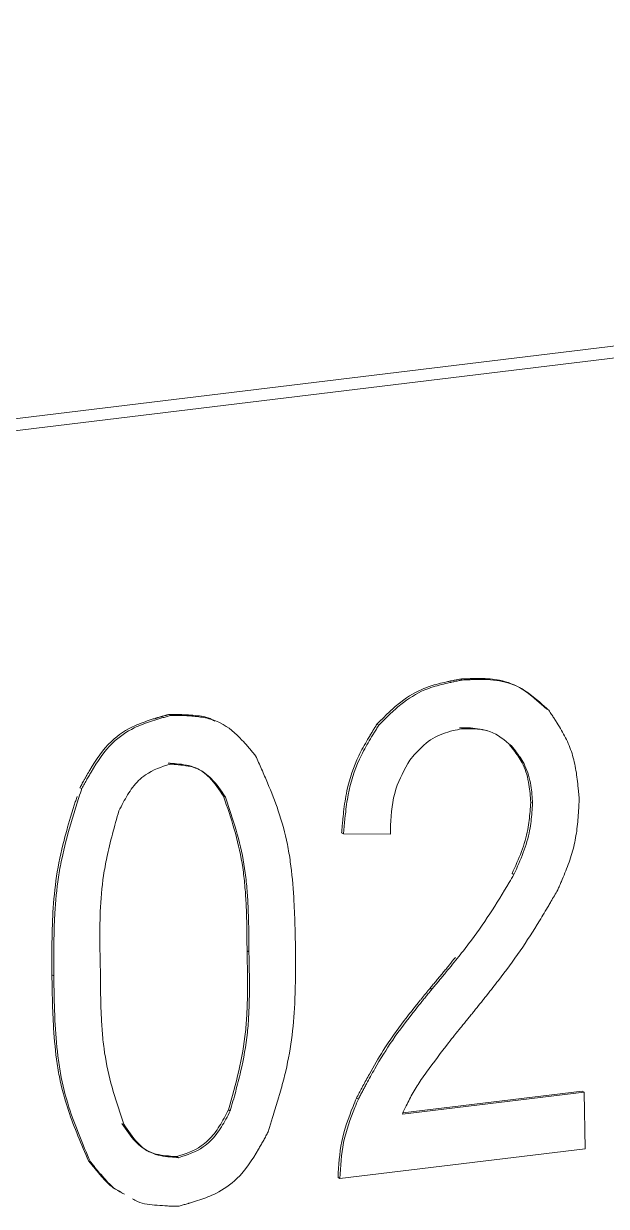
# Model space of a CAD drawing. Header units: millimetres. Extents: x -172 to 1209, y -709 to 1573.
# Drawn here: x 471.492 to 472.755, y 588.451 to 591.016 of the extents above; entities that cross this region are included whole.
import ezdxf

# ---------------------------------------------------------------- set-up
doc = ezdxf.new("R2010")
doc.units = ezdxf.units.MM

msp = doc.modelspace()

# ---------------------------------------------------------------- linework, layer by layer
at = {"color": 7, "linetype": 'Continuous', "lineweight": 15}
for p, q in [((478.5303, 591.0159), (460.2882, 588.8017)), ((460.3292, 588.7805), (478.5713, 590.9946)), ((472.4425, 589.5926), (472.4384, 589.5947)), ((471.8118, 589.516), (471.8077, 589.5182)), ((472.2616, 589.4947), (472.2575, 589.4969)), ((472.5493, 589.4498), (472.5452, 589.452)), ((471.6178, 589.3571), (471.6137, 589.3592)), ((471.9292, 589.3386), (471.9251, 589.3407)), ((472.595, 589.3253), (472.5909, 589.3274)), ((472.1851, 589.2593), (472.181, 589.2614)), ((472.1851, 589.2593), (472.2868, 589.2581)), ((472.5545, 589.171), (472.5504, 589.1731)), ((471.9801, 589.0032), (471.976, 589.0053)), ((471.5572, 588.9515), (471.5531, 588.9537)), ((472.3768, 588.9223), (472.3727, 588.9244)), ((472.2174, 588.6841), (472.2133, 588.6862)), ((472.7067, 588.6993), (472.3126, 588.6514)), ((472.7026, 588.7014), (472.3138, 588.6542)), ((472.7067, 588.6993), (472.7026, 588.7014)), ((472.7085, 588.5762), (472.7067, 588.6993)), ((471.9396, 588.6582), (471.9355, 588.6603)), ((471.8277, 588.5569), (471.8236, 588.5591)), ((472.1774, 588.5118), (472.7085, 588.5762)), ((471.6324, 588.5501), (471.6365, 588.548)), ((472.1774, 588.5118), (472.1733, 588.5139))]:
    msp.add_line(p, q, dxfattribs=at)
for points, knots in [([(472.4384, 589.5947), (472.4369, 589.5944), (472.4346, 589.594), (472.4308, 589.5932), (472.4278, 589.5926), (472.4248, 589.592), (472.4217, 589.5913), (472.4187, 589.5908), (472.4157, 589.5901), (472.4126, 589.5895), (472.4043, 589.5876), (472.3847, 589.5831), (472.3478, 589.5714), (472.3104, 589.5475), (472.2856, 589.5244), (472.2757, 589.515), (472.2724, 589.5117), (472.2701, 589.5094), (472.2677, 589.5071), (472.2654, 589.5048), (472.2631, 589.5025), (472.2602, 589.4997), (472.2584, 589.4978), (472.2575, 589.4969)], [0, 0, 0, 0, 0.022792, 0.034154, 0.056947, 0.068309, 0.079694, 0.102486, 0.113871, 0.125233, 0.148003, 0.239087, 0.421659, 0.709284, 0.854425, 0.890696, 0.899822, 0.918072, 0.936269, 0.945342, 0.963539, 0.981684, 1, 1, 1, 1]), ([(472.4425, 589.5926), (472.4395, 589.592), (472.4349, 589.5911), (472.4273, 589.5896), (472.4213, 589.5883), (472.4107, 589.5861), (472.3911, 589.5814), (472.354, 589.5704), (472.316, 589.5466), (472.2887, 589.5215), (472.2751, 589.5082), (472.2673, 589.5006), (472.2635, 589.4967), (472.2616, 589.4947)], [0, 0, 0, 0, 0.0455856, 0.0683106, 0.1138706, 0.1366167, 0.227741, 0.4102208, 0.6986777, 0.849051, 0.9244833, 0.9621826, 1, 1, 1, 1]), ([(472.6257, 589.5292), (472.6252, 589.5297), (472.6236, 589.5312), (472.6213, 589.5331), (472.6186, 589.5357), (472.6164, 589.5377), (472.6142, 589.5397), (472.612, 589.5417), (472.6097, 589.5437), (472.6058, 589.5471), (472.594, 589.5573), (472.5685, 589.5775), (472.5276, 589.594), (472.492, 589.5959), (472.4725, 589.5959), (472.4667, 589.5958), (472.464, 589.5957), (472.4622, 589.5956), (472.4604, 589.5956), (472.4586, 589.5955), (472.4568, 589.5955), (472.455, 589.5954), (472.4532, 589.5954), (472.4515, 589.5953), (472.4496, 589.5952), (472.4478, 589.5951), (472.446, 589.595), (472.4443, 589.595), (472.4425, 589.5949), (472.4406, 589.5948), (472.4393, 589.5947), (472.4384, 589.5947)], [0, 0, 0, 0, 0.010957, 0.032463, 0.043375, 0.065108, 0.075884, 0.086707, 0.108306, 0.119175, 0.162569, 0.33611, 0.592354, 0.794626, 0.845949, 0.871559, 0.877972, 0.884385, 0.897234, 0.903647, 0.91006, 0.922886, 0.929299, 0.935712, 0.948519, 0.954996, 0.961409, 0.974235, 0.980648, 0.987045, 1, 1, 1, 1]), ([(472.6298, 589.527), (472.6287, 589.528), (472.6254, 589.5311), (472.6211, 589.5351), (472.6166, 589.5391), (472.61, 589.545), (472.5952, 589.5575), (472.5674, 589.5785), (472.5314, 589.5909), (472.4967, 589.5938), (472.4777, 589.5939), (472.4664, 589.5935), (472.463, 589.5934), (472.4596, 589.5934), (472.4561, 589.5931), (472.4527, 589.593), (472.4482, 589.5929), (472.4448, 589.5927), (472.4425, 589.5926)], [0, 0, 0, 0, 0.021681, 0.06509, 0.086684, 0.108278, 0.194929, 0.368642, 0.61437, 0.740537, 0.870116, 0.886369, 0.902558, 0.918834, 0.93507, 0.951323, 0.967512, 1, 1, 1, 1]), ([(471.8077, 589.5182), (471.807, 589.518), (471.8055, 589.5175), (471.8032, 589.5169), (471.801, 589.5163), (471.7987, 589.5157), (471.7969, 589.5152), (471.795, 589.5147), (471.7931, 589.5141), (471.7912, 589.5136), (471.7894, 589.513), (471.7875, 589.5125), (471.7853, 589.5118), (471.7834, 589.5113), (471.7815, 589.5108), (471.7796, 589.5102), (471.7751, 589.5088), (471.7595, 589.504), (471.7259, 589.4922), (471.6751, 589.46), (471.6476, 589.418), (471.6329, 589.3932), (471.6311, 589.3901), (471.6297, 589.3877), (471.6283, 589.3854), (471.6272, 589.3834), (471.6261, 589.3814), (471.625, 589.3795), (471.6238, 589.3775), (471.6227, 589.3755), (471.6212, 589.3727), (471.619, 589.3688), (471.6167, 589.3648), (471.615, 589.3616), (471.6141, 589.36), (471.6137, 589.3592)], [0, 0, 0, 0, 0.009295, 0.01859, 0.027885, 0.03718, 0.046475, 0.051123, 0.060452, 0.069747, 0.07434, 0.083635, 0.092964, 0.102293, 0.106941, 0.116215, 0.125545, 0.162736, 0.311671, 0.546373, 0.837988, 0.85825, 0.868426, 0.878601, 0.888562, 0.898706, 0.903779, 0.913892, 0.924006, 0.929047, 0.939161, 0.959512, 0.979648, 0.989917, 1, 1, 1, 1]), ([(471.8118, 589.516), (471.8103, 589.5156), (471.8058, 589.5144), (471.7983, 589.5123), (471.7908, 589.5102), (471.7804, 589.5071), (471.7609, 589.5011), (471.7259, 589.488), (471.6771, 589.4552), (471.6498, 589.4127), (471.6329, 589.3841), (471.6287, 589.3767), (471.6249, 589.3699), (471.6215, 589.3639), (471.619, 589.3594), (471.6178, 589.3571)], [0, 0, 0, 0, 0.018585, 0.055789, 0.092937, 0.111501, 0.185903, 0.334903, 0.552218, 0.846635, 0.884871, 0.923226, 0.942342, 0.971201, 1, 1, 1, 1]), ([(471.906, 589.5033), (471.9026, 589.5054), (471.8885, 589.514), (471.8647, 589.5155), (471.8442, 589.5173), (471.8354, 589.5175), (471.8326, 589.5177), (471.8306, 589.5178), (471.829, 589.5178), (471.827, 589.5178), (471.8254, 589.5179), (471.8238, 589.5179), (471.8222, 589.518), (471.8206, 589.518), (471.8186, 589.5179), (471.8171, 589.518), (471.8143, 589.5181), (471.8113, 589.5181), (471.8087, 589.5182), (471.8077, 589.5182)], [0, 0, 0, 0, 0.11775, 0.498206, 0.687437, 0.734761, 0.758397, 0.770242, 0.793933, 0.805646, 0.829336, 0.841181, 0.853026, 0.876717, 0.888369, 0.912059, 0.923904, 0.971216, 1, 1, 1, 1]), ([(471.9945, 589.4285), (471.9935, 589.4297), (471.9906, 589.4331), (471.9868, 589.4378), (471.982, 589.4435), (471.9751, 589.4515), (471.9557, 589.4731), (471.9281, 589.4976), (471.8901, 589.5105), (471.8652, 589.514), (471.8477, 589.5151), (471.8389, 589.5155), (471.8338, 589.5156), (471.8301, 589.5158), (471.8263, 589.5158), (471.8225, 589.5159), (471.8177, 589.516), (471.8141, 589.516), (471.8118, 589.516)], [0, 0, 0, 0, 0.020903, 0.063062, 0.084005, 0.126008, 0.210286, 0.493165, 0.634409, 0.775085, 0.845283, 0.880332, 0.897932, 0.915469, 0.932972, 0.950537, 0.968103, 1, 1, 1, 1]), ([(472.6959, 589.3343), (472.6958, 589.3359), (472.6954, 589.3407), (472.6948, 589.3471), (472.6942, 589.3535), (472.6933, 589.363), (472.6911, 589.3838), (472.6862, 589.4153), (472.675, 589.4512), (472.6609, 589.4784), (472.6499, 589.4965), (472.6434, 589.5067), (472.6392, 589.5129), (472.6358, 589.5182), (472.6329, 589.5225), (472.6309, 589.5255), (472.6298, 589.527)], [0, 0, 0, 0, 0.022425, 0.067811, 0.090241, 0.11295, 0.203358, 0.38427, 0.564121, 0.743883, 0.833689, 0.87858, 0.923264, 0.945869, 0.972803, 1, 1, 1, 1]), ([(472.2575, 589.4969), (472.2566, 589.4954), (472.2555, 589.4937), (472.254, 589.4912), (472.2531, 589.4898), (472.252, 589.488), (472.2511, 589.4866), (472.2501, 589.4848), (472.2492, 589.4834), (472.2483, 589.482), (472.2475, 589.4805), (472.2466, 589.4791), (472.2455, 589.4773), (472.2446, 589.4759), (472.2436, 589.4742), (472.2412, 589.4702), (472.2323, 589.4551), (472.2109, 589.4171), (472.1929, 589.3636), (472.1866, 589.3183), (472.1843, 589.2975), (472.1836, 589.2899), (472.1831, 589.2852), (472.1828, 589.2814), (472.1824, 589.2776), (472.1821, 589.2738), (472.1817, 589.2695), (472.1814, 589.2657), (472.1811, 589.2628), (472.181, 589.2614)], [0, 0, 0, 0, 0.019805, 0.024748, 0.034668, 0.039611, 0.049497, 0.054439, 0.064325, 0.069267, 0.07421, 0.084096, 0.089038, 0.09889, 0.103798, 0.113649, 0.153304, 0.311765, 0.631686, 0.815379, 0.861551, 0.884606, 0.907654, 0.919292, 0.930689, 0.953951, 0.965348, 0.982671, 1, 1, 1, 1]), ([(472.2616, 589.4947), (472.2607, 589.4933), (472.2581, 589.4891), (472.2546, 589.4834), (472.2511, 589.4777), (472.2459, 589.4692), (472.2349, 589.4505), (472.2123, 589.4093), (472.196, 589.3563), (472.1903, 589.3123), (472.188, 589.2911), (472.187, 589.2805), (472.1862, 589.2717), (472.1855, 589.2646), (472.1852, 589.2611), (472.1851, 589.2593)], [0, 0, 0, 0, 0.019804, 0.059379, 0.079148, 0.098884, 0.178087, 0.336399, 0.656618, 0.828008, 0.871067, 0.914068, 0.95704, 0.978641, 1, 1, 1, 1]), ([(472.3286, 589.419), (472.333, 589.424), (472.3481, 589.4413), (472.3771, 589.4696), (472.4137, 589.481), (472.4348, 589.4856), (472.4407, 589.4869)], [0, 0, 0, 0, 0.143307, 0.499735, 0.859441, 1, 1, 1, 1]), ([(472.4366, 589.489), (472.4427, 589.4892), (472.4631, 589.4899), (472.4828, 589.4859), (472.4967, 589.4831)], [0, 0, 0, 0, 0.297642, 1, 1, 1, 1]), ([(472.4407, 589.4869), (472.4467, 589.487), (472.4676, 589.4875), (472.5083, 589.4839), (472.5345, 589.4621), (472.5493, 589.4498)], [0, 0, 0, 0, 0.151239, 0.520913, 1, 1, 1, 1]), ([(472.5452, 589.452), (472.5489, 589.4472), (472.5594, 589.4336), (472.5775, 589.4072), (472.588, 589.3685), (472.59, 589.3403), (472.5909, 589.3274)], [0, 0, 0, 0, 0.138019, 0.393143, 0.723546, 1, 1, 1, 1]), ([(472.081, 589.0151), (472.0808, 589.0216), (472.0805, 589.0345), (472.0801, 589.0507), (472.0797, 589.0668), (472.0789, 589.0894), (472.0768, 589.1345), (472.0722, 589.1858), (472.0618, 589.2487), (472.0459, 589.3064), (472.0248, 589.3596), (472.0098, 589.3942), (472.0011, 589.4138), (471.9967, 589.4236), (471.9945, 589.4285)], [0, 0, 0, 0, 0.044567, 0.089001, 0.111286, 0.155727, 0.24478, 0.422892, 0.511956, 0.690425, 0.845021, 0.922482, 0.961228, 1, 1, 1, 1]), ([(472.5493, 589.4498), (472.553, 589.4451), (472.5635, 589.4314), (472.5816, 589.4051), (472.5921, 589.3664), (472.5941, 589.3382), (472.595, 589.3253)], [0, 0, 0, 0, 0.138019, 0.393143, 0.723546, 1, 1, 1, 1]), ([(471.6982, 589.3091), (471.7013, 589.315), (471.7104, 589.3324), (471.7267, 589.3609), (471.7602, 589.3941), (471.7906, 589.4042), (471.8091, 589.4103)], [0, 0, 0, 0, 0.125461, 0.369472, 0.616471, 1, 1, 1, 1]), ([(471.805, 589.4124), (471.8109, 589.4119), (471.8314, 589.4105), (471.8644, 589.406), (471.8994, 589.3793), (471.9156, 589.3549), (471.9251, 589.3407)], [0, 0, 0, 0, 0.1214168, 0.4144001, 0.6604929, 1, 1, 1, 1]), ([(471.8091, 589.4103), (471.815, 589.4098), (471.8355, 589.4083), (471.8685, 589.4039), (471.9035, 589.3772), (471.9197, 589.3527), (471.9292, 589.3386)], [0, 0, 0, 0, 0.1214168, 0.4144001, 0.6604929, 1, 1, 1, 1]), ([(472.2868, 589.2581), (472.2869, 589.2646), (472.2875, 589.2972), (472.2927, 589.3543), (472.3173, 589.3985), (472.3286, 589.419)], [0, 0, 0, 0, 0.117819, 0.591628, 1, 1, 1, 1]), ([(471.6178, 589.3571), (471.6157, 589.3508), (471.6117, 589.3382), (471.6056, 589.3192), (471.5997, 589.3002), (471.5883, 589.262), (471.5763, 589.2171), (471.5646, 589.1521), (471.5597, 589.0999), (471.5577, 589.0478), (471.5572, 589.0122), (471.5571, 588.9802), (471.5572, 588.9611), (471.5572, 588.9515)], [0, 0, 0, 0, 0.047655, 0.095394, 0.143146, 0.190877, 0.381862, 0.477374, 0.668536, 0.763993, 0.859472, 0.92974, 1, 1, 1, 1]), ([(471.6076, 589.3403), (471.6066, 589.3371), (471.6046, 589.3308), (471.6015, 589.3213), (471.5976, 589.3086), (471.5937, 589.2959), (471.5899, 589.2832), (471.5844, 589.2641), (471.5731, 589.2225), (471.5603, 589.1575), (471.5551, 589.0922), (471.5536, 589.0466), (471.5532, 589.0239), (471.5531, 589.0109), (471.553, 588.9979), (471.553, 588.985), (471.553, 588.9691), (471.5531, 588.9598), (471.5531, 588.9537)], [0, 0, 0, 0, 0.025148, 0.05013, 0.075214, 0.125293, 0.150394, 0.175447, 0.275713, 0.47649, 0.67709, 0.777283, 0.827487, 0.852584, 0.87753, 0.927714, 0.952806, 1, 1, 1, 1]), ([(471.9251, 589.3407), (471.9271, 589.3348), (471.9371, 589.3052), (471.9546, 589.2517), (471.9671, 589.1892), (471.9722, 589.1381), (471.9745, 589.0995), (471.9753, 589.0704), (471.9756, 589.0526), (471.9756, 589.0461), (471.9757, 589.0396), (471.9758, 589.0331), (471.9758, 589.0267), (471.9759, 589.0207), (471.9759, 589.0136), (471.976, 589.0081), (471.976, 589.0053)], [0, 0, 0, 0, 0.055898, 0.28002, 0.504416, 0.616543, 0.728475, 0.840463, 0.868498, 0.882516, 0.896534, 0.924569, 0.938587, 0.952438, 0.976303, 1, 1, 1, 1]), ([(471.9292, 589.3386), (471.9312, 589.3327), (471.9412, 589.3031), (471.9587, 589.2495), (471.9712, 589.1871), (471.9763, 589.136), (471.9786, 589.0974), (471.9795, 589.065), (471.9798, 589.0424), (471.9799, 589.0283), (471.98, 589.0163), (471.98, 589.0076), (471.9801, 589.0032)], [0, 0, 0, 0, 0.055898, 0.28002, 0.504416, 0.616543, 0.728476, 0.840463, 0.896534, 0.924569, 0.962284, 1, 1, 1, 1]), ([(472.5909, 589.3274), (472.5904, 589.3209), (472.5889, 589.3013), (472.5851, 589.2653), (472.5716, 589.2197), (472.5575, 589.1888), (472.5504, 589.1731)], [0, 0, 0, 0, 0.123476, 0.370515, 0.681119, 1, 1, 1, 1]), ([(472.595, 589.3253), (472.5945, 589.3188), (472.593, 589.2992), (472.5892, 589.2632), (472.5757, 589.2176), (472.5616, 589.1867), (472.5545, 589.171)], [0, 0, 0, 0, 0.123476, 0.370515, 0.681119, 1, 1, 1, 1]), ([(472.6493, 589.1374), (472.65, 589.139), (472.6513, 589.142), (472.654, 589.1481), (472.6566, 589.1543), (472.6611, 589.165), (472.6694, 589.185), (472.6808, 589.2164), (472.6898, 589.2553), (472.6932, 589.2882), (472.6946, 589.3095), (472.6952, 589.3194), (472.6954, 589.3244), (472.6957, 589.3293), (472.6959, 589.3326), (472.6959, 589.3343)], [0, 0, 0, 0, 0.024293, 0.048553, 0.097041, 0.121497, 0.218588, 0.412944, 0.607419, 0.803203, 0.901659, 0.926035, 0.950688, 0.975347, 1, 1, 1, 1]), ([(471.6581, 588.9641), (471.658, 588.9674), (471.6578, 588.9771), (471.6575, 588.99), (471.6573, 589.003), (471.657, 589.0224), (471.6568, 589.0515), (471.658, 589.1035), (471.6623, 589.1559), (471.6726, 589.2119), (471.6841, 589.2587), (471.6935, 589.2923), (471.6982, 589.3091)], [0, 0, 0, 0, 0.028163, 0.084488, 0.112482, 0.140644, 0.253133, 0.365709, 0.59095, 0.703565, 0.85168, 1, 1, 1, 1]), ([(472.5545, 589.171), (472.5511, 589.1652), (472.5341, 589.1366), (472.5031, 589.0852), (472.4646, 589.0308), (472.4311, 588.9881), (472.4114, 588.9638), (472.3975, 588.9472), (472.3907, 588.9389), (472.3837, 588.9306), (472.3791, 588.9251), (472.3768, 588.9223)], [0, 0, 0, 0, 0.065105, 0.325675, 0.586492, 0.716721, 0.858416, 0.893795, 0.929242, 0.964553, 1, 1, 1, 1]), ([(472.4652, 588.871), (472.4673, 588.8736), (472.4735, 588.8814), (472.4818, 588.8917), (472.4901, 588.9021), (472.5024, 588.9177), (472.5291, 588.9517), (472.5682, 589.0043), (472.6, 589.054), (472.6199, 589.0872), (472.6282, 589.1011), (472.6355, 589.1137), (472.6421, 589.1248), (472.6469, 589.1332), (472.6493, 589.1374)], [0, 0, 0, 0, 0.030762, 0.092287, 0.122986, 0.153818, 0.276877, 0.522982, 0.761177, 0.820895, 0.880525, 0.910502, 0.955201, 1, 1, 1, 1]), ([(472.0207, 588.6107), (472.0217, 588.6138), (472.0237, 588.6201), (472.0268, 588.6296), (472.0298, 588.6391), (472.0338, 588.6518), (472.0387, 588.6676), (472.0434, 588.6835), (472.0499, 588.7058), (472.0612, 588.7475), (472.0739, 588.8125), (472.079, 588.8778), (472.0805, 588.924), (472.0809, 588.9476), (472.081, 588.9654), (472.081, 588.9796), (472.081, 588.9938), (472.081, 589.0044), (472.081, 589.0116), (472.081, 589.0151)], [0, 0, 0, 0, 0.0238856, 0.0477712, 0.0717783, 0.0956269, 0.1435074, 0.1913564, 0.2152737, 0.3109981, 0.5028568, 0.6945774, 0.7902725, 0.842647, 0.8689, 0.9213998, 0.9475053, 0.9737529, 1, 1, 1, 1]), ([(471.976, 589.0053), (471.9761, 589.0021), (471.9762, 588.9957), (471.9764, 588.9876), (471.9765, 588.9795), (471.9767, 588.973), (471.9768, 588.9665), (471.9768, 588.9617), (471.9769, 588.9552), (471.9771, 588.9374), (471.9771, 588.9082), (471.9759, 588.8692), (471.9719, 588.8147), (471.9594, 588.7445), (471.9435, 588.6885), (471.9355, 588.6603)], [0, 0, 0, 0, 0.0279955, 0.0561586, 0.07024, 0.0984026, 0.1124838, 0.126565, 0.1406462, 0.1686412, 0.2811416, 0.3937719, 0.5062959, 0.7515478, 1, 1, 1, 1]), ([(471.9801, 589.0032), (471.9802, 588.9968), (471.9804, 588.9871), (471.9807, 588.9741), (471.9809, 588.9612), (471.9812, 588.9385), (471.9812, 588.9061), (471.98, 588.8671), (471.976, 588.8126), (471.9661, 588.7568), (471.9515, 588.7005), (471.9436, 588.6723), (471.9396, 588.6582)], [0, 0, 0, 0, 0.056157, 0.08432, 0.112482, 0.168638, 0.281136, 0.393764, 0.506285, 0.751532, 0.875795, 1, 1, 1, 1]), ([(472.4276, 588.9912), (472.4231, 588.9856), (472.4163, 588.9772), (472.4084, 588.9674), (472.4038, 588.9618), (472.3992, 588.9563), (472.3946, 588.9507), (472.39, 588.9452), (472.3866, 588.941), (472.3831, 588.9369), (472.3796, 588.9328), (472.3762, 588.9286), (472.3739, 588.9258), (472.3727, 588.9244)], [0, 0, 0, 0, 0.25005, 0.374944, 0.437571, 0.499713, 0.625087, 0.687351, 0.750098, 0.812483, 0.874747, 0.937615, 1, 1, 1, 1]), ([(471.709, 588.6292), (471.707, 588.6351), (471.697, 588.6647), (471.6795, 588.7182), (471.6669, 588.7806), (471.6618, 588.8318), (471.6596, 588.8704), (471.6587, 588.9054), (471.6582, 588.9367), (471.6581, 588.955), (471.6581, 588.9641)], [0, 0, 0, 0, 0.0559513, 0.2803284, 0.5049994, 0.6172557, 0.7293219, 0.8414426, 0.9208034, 1, 1, 1, 1]), ([(471.5531, 588.9537), (471.5532, 588.9472), (471.5534, 588.9343), (471.5537, 588.9181), (471.5541, 588.9019), (471.5547, 588.8793), (471.5565, 588.8341), (471.5608, 588.7828), (471.5709, 588.7198), (471.5862, 588.664), (471.6092, 588.604), (471.6246, 588.5681), (471.6324, 588.5501)], [0, 0, 0, 0, 0.045716, 0.091569, 0.114495, 0.160215, 0.25182, 0.43513, 0.526702, 0.710295, 0.855042, 1, 1, 1, 1]), ([(471.5572, 588.9515), (471.5573, 588.9451), (471.5576, 588.9257), (471.5582, 588.8933), (471.56, 588.8417), (471.5638, 588.7903), (471.5731, 588.727), (471.5877, 588.6693), (471.6115, 588.6062), (471.6281, 588.5674), (471.6365, 588.548)], [0, 0, 0, 0, 0.0457163, 0.1372875, 0.228881, 0.4121885, 0.5038362, 0.6873773, 0.8434604, 1, 1, 1, 1]), ([(472.3727, 588.9244), (472.3717, 588.9232), (472.3701, 588.9212), (472.368, 588.9186), (472.3664, 588.9167), (472.3649, 588.9148), (472.3632, 588.9129), (472.3617, 588.911), (472.3601, 588.9091), (472.3586, 588.9071), (472.357, 588.9052), (472.3554, 588.9033), (472.3539, 588.9013), (472.3523, 588.8994), (472.3508, 588.8974), (472.3492, 588.8955), (472.346, 588.8916), (472.3352, 588.878), (472.3084, 588.8442), (472.2739, 588.7956), (472.2457, 588.7469), (472.2312, 588.7199), (472.2254, 588.7091), (472.2237, 588.7058), (472.2219, 588.7026), (472.2202, 588.6993), (472.2185, 588.696), (472.2167, 588.6928), (472.215, 588.6895), (472.2138, 588.6873), (472.2133, 588.6862)], [0, 0, 0, 0, 0.017378, 0.026084, 0.034791, 0.043462, 0.052023, 0.060693, 0.069364, 0.078071, 0.086742, 0.095412, 0.104083, 0.112754, 0.121574, 0.130245, 0.138915, 0.173675, 0.312429, 0.590552, 0.794962, 0.897465, 0.910183, 0.923076, 0.935793, 0.948659, 0.961552, 0.974241, 0.987134, 1, 1, 1, 1]), ([(472.3768, 588.9223), (472.3747, 588.9197), (472.3716, 588.9159), (472.3673, 588.9108), (472.3642, 588.9069), (472.3611, 588.9031), (472.3579, 588.8992), (472.3549, 588.8953), (472.3486, 588.8876), (472.3269, 588.8603), (472.2918, 588.8145), (472.2584, 588.7602), (472.2392, 588.7251), (472.2304, 588.7087), (472.2261, 588.7005), (472.2224, 588.6937), (472.2195, 588.6882), (472.2181, 588.6855), (472.2174, 588.6841)], [0, 0, 0, 0, 0.034792, 0.052023, 0.069364, 0.086742, 0.104084, 0.121575, 0.138916, 0.208329, 0.486173, 0.742241, 0.87108, 0.903321, 0.935507, 0.967665, 0.983745, 1, 1, 1, 1]), ([(472.3533, 588.7262), (472.3572, 588.7316), (472.3767, 588.7585), (472.4048, 588.7964), (472.4324, 588.8306), (472.4444, 588.8454), (472.4488, 588.8508), (472.4532, 588.8562), (472.4575, 588.8616), (472.462, 588.867), (472.4641, 588.8697), (472.4652, 588.871)], [0, 0, 0, 0, 0.108826, 0.544066, 0.771849, 0.828874, 0.857415, 0.885955, 0.943093, 0.971403, 1, 1, 1, 1]), ([(472.3126, 588.6514), (472.3153, 588.6575), (472.3226, 588.6734), (472.3356, 588.6987), (472.3474, 588.717), (472.3533, 588.7262)], [0, 0, 0, 0, 0.234185, 0.615903, 1, 1, 1, 1]), ([(472.2133, 588.6862), (472.2107, 588.6801), (472.1981, 588.6492), (472.1773, 588.5923), (472.1747, 588.54), (472.1733, 588.5139)], [0, 0, 0, 0, 0.111106, 0.557312, 1, 1, 1, 1]), ([(472.2174, 588.6841), (472.2148, 588.678), (472.2022, 588.6471), (472.1814, 588.5902), (472.1788, 588.5378), (472.1774, 588.5118)], [0, 0, 0, 0, 0.111106, 0.557312, 1, 1, 1, 1]), ([(471.9355, 588.6603), (471.9324, 588.6544), (471.9232, 588.637), (471.9066, 588.6083), (471.8727, 588.5751), (471.8421, 588.5651), (471.8236, 588.5591)], [0, 0, 0, 0, 0.124964, 0.36992, 0.618627, 1, 1, 1, 1]), ([(471.9396, 588.6582), (471.9365, 588.6523), (471.9273, 588.6349), (471.9107, 588.6062), (471.8768, 588.5729), (471.8462, 588.563), (471.8277, 588.5569)], [0, 0, 0, 0, 0.124964, 0.36992, 0.618627, 1, 1, 1, 1]), ([(471.8236, 588.5591), (471.8177, 588.5595), (471.7974, 588.5611), (471.7645, 588.566), (471.7301, 588.5929), (471.7141, 588.6173), (471.7049, 588.6313)], [0, 0, 0, 0, 0.122165, 0.415125, 0.662611, 1, 1, 1, 1]), ([(471.8277, 588.5569), (471.8218, 588.5574), (471.8015, 588.559), (471.7686, 588.5638), (471.7342, 588.5908), (471.7182, 588.6151), (471.709, 588.6292)], [0, 0, 0, 0, 0.122165, 0.415125, 0.662611, 1, 1, 1, 1]), ([(471.8263, 588.4514), (471.8293, 588.4522), (471.8338, 588.4534), (471.8398, 588.4551), (471.8443, 588.4563), (471.8481, 588.4574), (471.8518, 588.4585), (471.86, 588.4608), (471.8794, 588.4671), (471.914, 588.4801), (471.9622, 588.5133), (471.9882, 588.5539), (472.0033, 588.5796), (472.0058, 588.584), (472.0083, 588.5885), (472.0108, 588.5929), (472.0133, 588.5973), (472.0158, 588.6017), (472.0182, 588.6062), (472.0199, 588.6092), (472.0207, 588.6107)], [0, 0, 0, 0, 0.037079, 0.055618, 0.074158, 0.09273, 0.10198, 0.120552, 0.1947, 0.34334, 0.554935, 0.849162, 0.867957, 0.886872, 0.905726, 0.924549, 0.943342, 0.962104, 0.981052, 1, 1, 1, 1]), ([(471.6324, 588.5501), (471.6329, 588.5495), (471.6338, 588.5484), (471.6352, 588.5466), (471.6366, 588.5448), (471.6381, 588.5431), (471.6393, 588.5416), (471.6404, 588.5401), (471.6416, 588.5387), (471.6428, 588.5372), (471.644, 588.5358), (471.6452, 588.5344), (471.6466, 588.5326), (471.6479, 588.5312), (471.649, 588.5297), (471.6503, 588.5283), (471.6531, 588.5248), (471.6636, 588.5131), (471.6791, 588.4943), (471.6975, 588.4849), (471.7053, 588.4809)], [0, 0, 0, 0, 0.021948, 0.043896, 0.066342, 0.08829, 0.110318, 0.121502, 0.14353, 0.165559, 0.176408, 0.198437, 0.220547, 0.242656, 0.253919, 0.275701, 0.297893, 0.386252, 0.740002, 1, 1, 1, 1]), ([(471.6365, 588.548), (471.6374, 588.5468), (471.6403, 588.5433), (471.645, 588.5375), (471.6498, 588.5317), (471.6565, 588.5236), (471.6694, 588.509), (471.6864, 588.4895), (471.7037, 588.4809), (471.7104, 588.4776)], [0, 0, 0, 0, 0.043246, 0.130386, 0.217275, 0.26092, 0.434868, 0.783162, 1, 1, 1, 1]), ([(471.7277, 588.4679), (471.7312, 588.4658), (471.7471, 588.4562), (471.7743, 588.4544), (471.7981, 588.4526), (471.8094, 588.4519), (471.815, 588.4518), (471.8207, 588.4515), (471.8244, 588.4514), (471.8263, 588.4514)], [0, 0, 0, 0, 0.1224919, 0.557013, 0.7783926, 0.833831, 0.8891071, 0.9445928, 1, 1, 1, 1])]:
    msp.add_open_spline(points, degree=3, knots=knots, dxfattribs=at)

doc.saveas('drawing.dxf')
